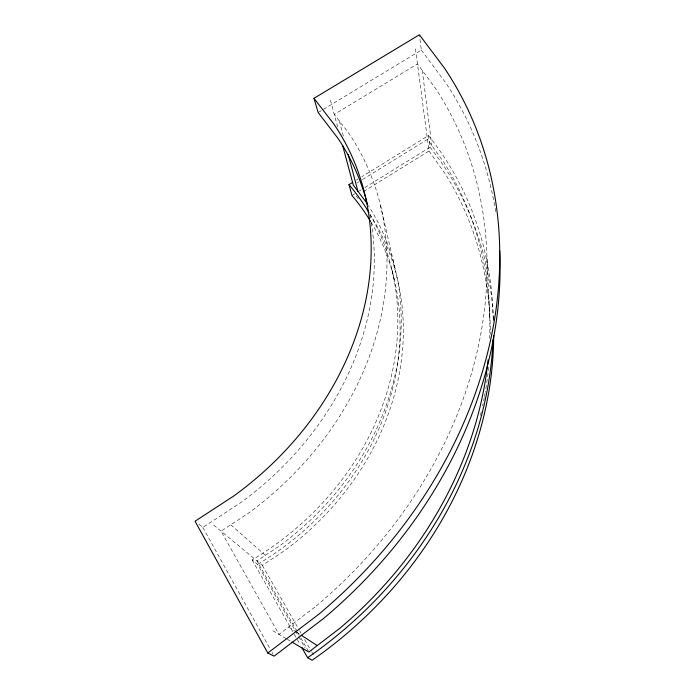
<?xml version="1.0" encoding="UTF-8"?>
<svg xmlns="http://www.w3.org/2000/svg" width="695" height="695" viewBox="0 0 695 695"><rect width="100%" height="100%" fill="white"/><g stroke="black" fill="none" stroke-linecap="round" stroke-linejoin="round"><path stroke-width="0.52" stroke-dasharray="3.48 2.61" d="M213.704 525.046L262.328 565.374L285.019 550.31A269.73 233.138 -35.3 0 0 369.879 214.399M198.944 524.325L202.844 527.418L240.305 502.928A297.556 248.376 -33.7 0 0 371.165 222.165M352 195.53L354.754 193.827M359.341 190.986L361.174 189.848M364.849 187.581L430.005 147.227L428.485 135.56L361.782 176.756M363.624 191.525L428.997 151.015L415.454 48.806M356.3 180.135L358.125 179.015M356.987 182.95L358.82 181.821M362.477 179.562L427.46 139.408L443.836 162.361A390.66 334.33 -36.4 0 1 489.628 338.395M318.162 112.538L421.326 50.092L419.537 35.775M272.805 630.712L286.427 638.783M287.365 639.339L290.163 640.99M288.66 627.012L295.801 631.659M296.687 632.241L299.371 633.979M370.053 214.52A271.693 233.763 -35 0 1 252.094 559.883L257.584 564.383L298.207 635.812M230.757 524.795L265.377 555.296M356.257 196.094L358.742 199.396M421.326 50.092L446.199 83.496A454.478 377.715 -35.2 0 1 496.004 213.834M428.997 151.015L445.087 173.689A382.962 329.213 -36.6 0 1 490.314 334.425M262.328 565.374L299.328 630.235M299.866 631.173L300.935 633.058M304.688 639.635L311.125 650.911M311.664 651.858L313.271 654.673M297.043 631.364L256.924 560.9L280.128 545.514A275.098 236.717 -35 0 0 368.263 205.442M297.582 632.302L300.249 637.002M300.787 637.941L308.276 651.093M298.746 636.75L305.157 648.035M252.094 559.883L293.733 633.267M294.263 634.205L300.136 644.56M202.844 527.418L269.947 648.565M272.04 652.353L273.092 654.247M330.438 100.202L337.631 126.916M339.334 120.965L343.773 137.758M391.971 269.903L394.274 279.581M380.53 205.659L395.194 269.13M422.273 70.395L431.812 145.507M486.995 258.74L489.81 318.075M493.242 317.98L493.363 320.986M370.009 215.841A297.556 248.376 -33.7 0 1 370.409 217.943M430.005 147.227A386.359 332.175 -36.6 0 1 493.389 320.517M371.087 222.235A266.394 230.236 -35.2 0 1 257.584 564.383M488.663 367.186A382.962 329.213 -36.6 0 1 485.232 392.328M485.049 393.379A382.962 329.213 -36.6 0 1 484.476 396.532M484.276 397.583A382.962 329.213 -36.6 0 1 482.625 405.776M481.261 411.935A382.962 329.213 -36.6 0 1 480.28 416.036M428.485 135.56A394.126 337.336 -36.4 0 1 493.285 320.117M314.887 607.109L278.973 634.37L221.071 531.154L247.655 513.718A310.396 259.2 -33.7 0 0 348.273 132.493L334.26 114.423L417.452 63.94L435.678 88.665A441.342 366.586 -35.1 0 1 314.887 607.109"/><path stroke-width="1.04" d="M313.992 98.316L334.069 124.353A304.41 252.528 -33.4 0 1 233.494 496.169L195.043 521.241L267.792 653.048L318.623 614.389A465.111 384.196 -35 0 0 444.791 68.588L419.415 34.75L313.992 98.316L318.162 112.538L337.866 138.218A297.556 248.376 -33.7 0 1 367.438 204.469M370.531 221.314A266.394 230.236 -35.2 0 0 352 195.53L348.994 184.653L352.643 182.394M267.792 653.048L274.134 656.141L323.592 618.454A454.478 377.715 -35.2 0 0 499.679 250.782M301.743 647.384L307.607 657.731L312.107 660.25A386.359 332.175 -36.6 0 0 493.685 335.45M292.022 642.093L308.815 652.032L339.985 628.167A390.66 334.33 -36.4 0 0 488.09 359.906M301.152 635.143L317.215 645.594M365.978 201.941L353.329 185.218L342.67 145.655M348.212 154.551L357.916 191.281M493.042 339.577A394.126 337.336 -36.4 0 1 307.607 657.731M348.994 184.653A271.693 233.763 -35 0 1 368.958 212.644"/></g></svg>
